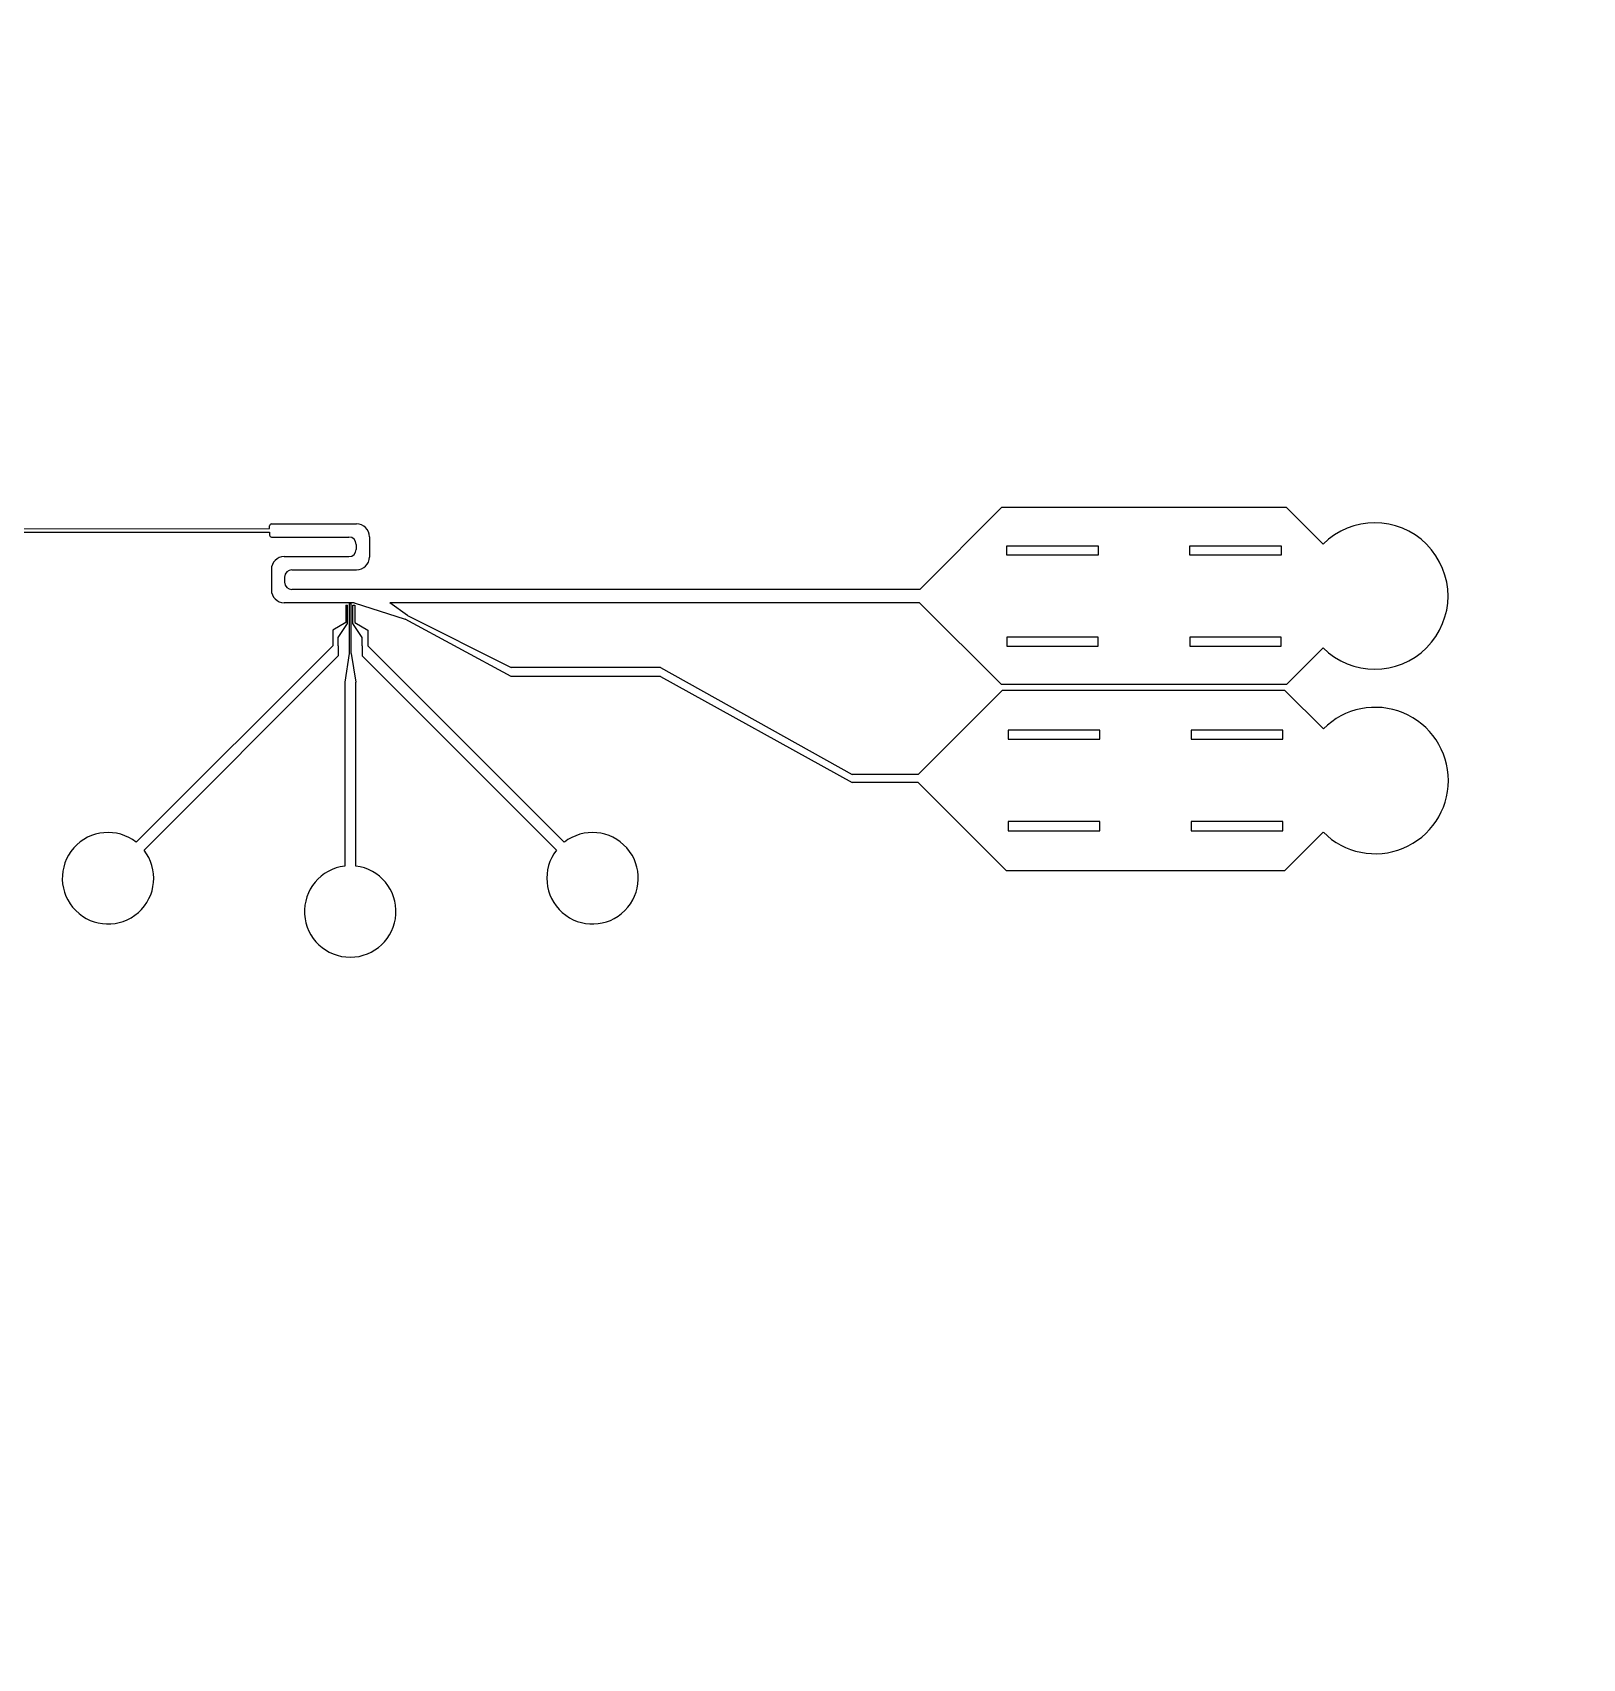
# Model space of a CAD drawing. Extents: x 1225654 to 1325654, y 924838 to 1022543.
# Drawn here: x 1276148 to 1293093, y 955062 to 972834 of the extents above; entities that cross this region are included whole.
import ezdxf

# ---------------------------------------------------------------- set-up
doc = ezdxf.new("R2010")
doc.units = 13

msp = doc.modelspace()

# ---------------------------------------------------------------- linework, layer by layer
for p, q in [((1285848, 966747), (1286741, 967641)), ((1289856, 967641), (1286741, 967641)), ((1290257, 967240), (1289856, 967641)), ((1273175, 967370), (1278740, 967373)), ((1274635, 967410), (1278740, 967413)), ((1278740, 967413), (1278740, 967443)), ((1278740, 967373), (1278740, 967339)), ((1278760, 967463), (1279691, 967463)), ((1278760, 967319), (1279607, 967319)), ((1279687, 967239), (1279687, 967185)), ((1279831, 967323), (1279831, 967101)), ((1286799, 967123), (1286799, 967223)), ((1286799, 967223), (1287799, 967223)), ((1287799, 967223), (1287799, 967123)), ((1288799, 967123), (1288799, 967223)), ((1288799, 967223), (1289799, 967223)), ((1289799, 967223), (1289799, 967123)), ((1278900, 967105), (1279607, 967105)), ((1287799, 967123), (1286799, 967123)), ((1289799, 967123), (1288799, 967123)), ((1278760, 966965), (1278760, 966742)), ((1278904, 966881), (1278904, 966826)), ((1278984, 966961), (1279691, 966961)), ((1285848, 966747), (1278984, 966746)), ((1279659, 966602), (1278900, 966602)), ((1279572, 966574), (1279572, 966386)), ((1279572, 966574), (1279592, 966574)), ((1279592, 966374), (1279592, 966574)), ((1279612, 966594), (1279612, 966047)), ((1279612, 966594), (1279632, 966594)), ((1279632, 966047), (1279632, 966594)), ((1279652, 966374), (1279652, 966574)), ((1279652, 966574), (1279672, 966574)), ((1279665, 966601), (1280224, 966421)), ((1279672, 966574), (1279672, 966386)), ((1285847, 966602), (1280056, 966601)), ((1280248, 966463), (1280056, 966601)), ((1280248, 966463), (1281380, 965894)), ((1285847, 966602), (1286741, 965708)), ((1279572, 966386), (1279430, 966303)), ((1279430, 966303), (1279430, 966129)), ((1279490, 966221), (1279592, 966374)), ((1279754, 966221), (1279652, 966374)), ((1279672, 966386), (1279815, 966303)), ((1279815, 966303), (1279815, 966129)), ((1281380, 965794), (1280224, 966421)), ((1279430, 966129), (1277283, 963983)), ((1279490, 966129), (1279490, 966221)), ((1279490, 966129), (1279490, 966021)), ((1279754, 966129), (1279754, 966221)), ((1279754, 966129), (1279754, 966021)), ((1279815, 966129), (1281962, 963983)), ((1286799, 966225), (1286799, 966125)), ((1287799, 966225), (1286799, 966225)), ((1286799, 966125), (1287799, 966125)), ((1287799, 966125), (1287799, 966225)), ((1288799, 966225), (1288799, 966125)), ((1289799, 966225), (1288799, 966225)), ((1288799, 966125), (1289799, 966125)), ((1289799, 966125), (1289799, 966225)), ((1290257, 966108), (1289856, 965708)), ((1279490, 966021), (1277368, 963898)), ((1279612, 966047), (1279562, 965732)), ((1279632, 966047), (1279682, 965732)), ((1279754, 966021), (1281877, 963898)), ((1279562, 965732), (1279562, 963723)), ((1279682, 963723), (1279682, 965732)), ((1283014, 965894), (1281380, 965894)), ((1283014, 965794), (1281380, 965794)), ((1283014, 965894), (1285110, 964725)), ((1283014, 965794), (1285110, 964635)), ((1285831, 964725), (1286749, 965643)), ((1289856, 965708), (1286741, 965708)), ((1289840, 965643), (1286749, 965643)), ((1290261, 965223), (1289840, 965643)), ((1286816, 965209), (1286816, 965109)), ((1287816, 965209), (1286816, 965209)), ((1287816, 965109), (1287816, 965209)), ((1288816, 965209), (1288816, 965109)), ((1289816, 965209), (1288816, 965209)), ((1289816, 965109), (1289816, 965209)), ((1286816, 965109), (1287816, 965109)), ((1288816, 965109), (1289816, 965109)), ((1285831, 964725), (1285110, 964725)), ((1285831, 964635), (1285110, 964635)), ((1285831, 964635), (1286791, 963675)), ((1286816, 964209), (1286816, 964109)), ((1287816, 964209), (1286816, 964209)), ((1287816, 964109), (1287816, 964209)), ((1288816, 964209), (1288816, 964109)), ((1289816, 964209), (1288816, 964209)), ((1289816, 964109), (1289816, 964209)), ((1286816, 964109), (1287816, 964109)), ((1288816, 964109), (1289816, 964109)), ((1290260, 964094), (1289840, 963675)), ((1286791, 963675), (1289840, 963675))]:
    msp.add_line(p, q)
msp.add_lwpolyline([(1260678, 924838), (1290630, 924838, 6.524121)], format="xyb", close=True)
msp.add_lwpolyline([(1260678, 924838), (1290630, 924838, 6.524121)], format="xyb", close=True)
for centre, radius, start, end in [((1278760, 967443), 20, 90, 180), ((1278760, 967339), 20, 180, 270), ((1279691, 967323), 140, 0, 90), ((1290823, 966674), 800, 225, 135), ((1279607, 967239), 80, 0, 90), ((1279607, 967185), 80, 270, 0), ((1278900, 966965), 140, 90, 180), ((1279691, 967101), 140, 270, 0), ((1278984, 966881), 80, 90, 180), ((1278984, 966826), 80, 180, 270), ((1278900, 966742), 140, 180, 270), ((1279659, 966582), 20, 72.1786, 90), ((1290827, 964658), 800, 224.8865, 135.0751), ((1276974, 963590), 500, 51.8985, 38.088), ((1282271, 963590), 500, 141.912, 128.1015), ((1279622, 963227), 500, 96.8921, 83.1079)]:
    msp.add_arc(centre, radius, start, end)

doc.saveas('drawing.dxf')
